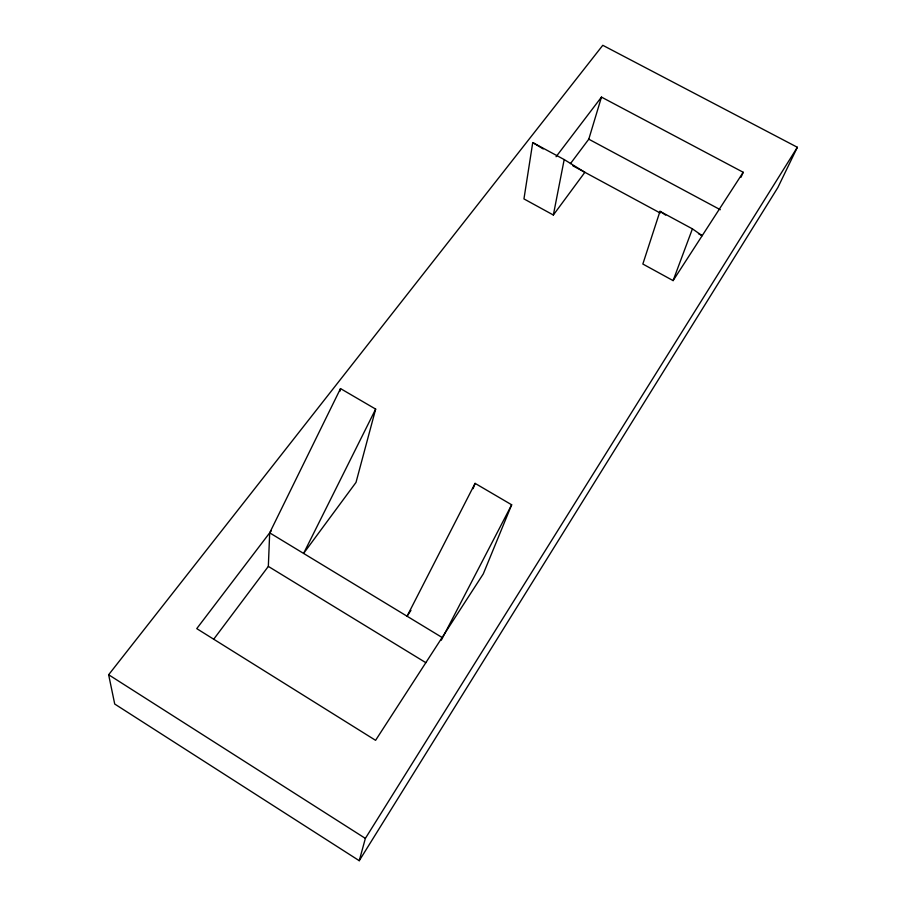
<?xml version="1.0" encoding="UTF-8"?>
<svg xmlns="http://www.w3.org/2000/svg" width="906" height="906" viewBox="0 0 906 906"><rect width="100%" height="100%" fill="white"/><g stroke="black" fill="none" stroke-linecap="round" stroke-linejoin="round"><path stroke-width="1.36" d="M213.771 639.138L268.335 566.409L269.682 532.841L340.509 388.583L375.662 409.104L356.013 482.4L303.589 553.419L375.662 409.104M532.739 142.57L523.951 198.912L553.351 215.016L584.88 172.299L564.189 159.558L532.739 142.57L543.238 148.935M553.351 215.016L564.189 159.558M339.863 391.335L340.509 388.583M359.252 860.7L365.367 838.401L797.359 147.282L602.784 45.3L108.641 674.744L114.722 704.03L359.252 860.7L777.88 187.497L797.359 147.282M570.44 163.646L588.787 139.184L601.471 97.101L743.214 172.276L740.972 177.293M441.301 640.191L511.664 504.789L475.084 483.362L407.054 616.205L410.939 610.395M698.469 233.703L702.173 235.696L692.422 228.856L659.987 211.325L642.841 264.031L673.101 280.611L743.214 172.276M473.113 488.662L475.084 483.362M673.101 280.611L692.422 228.856M511.664 504.789L483.294 573.883L375.582 740.327L196.749 628.628L271.381 530.61M556.069 156.727L601.471 97.101M588.787 139.184L720.315 209.728M572.875 165.809L660.191 213.012M269.682 532.841L442.128 637.496M268.335 566.409L425.843 662.682M108.641 674.744L365.367 838.401M659.987 211.325L665.695 215.13"/></g></svg>
